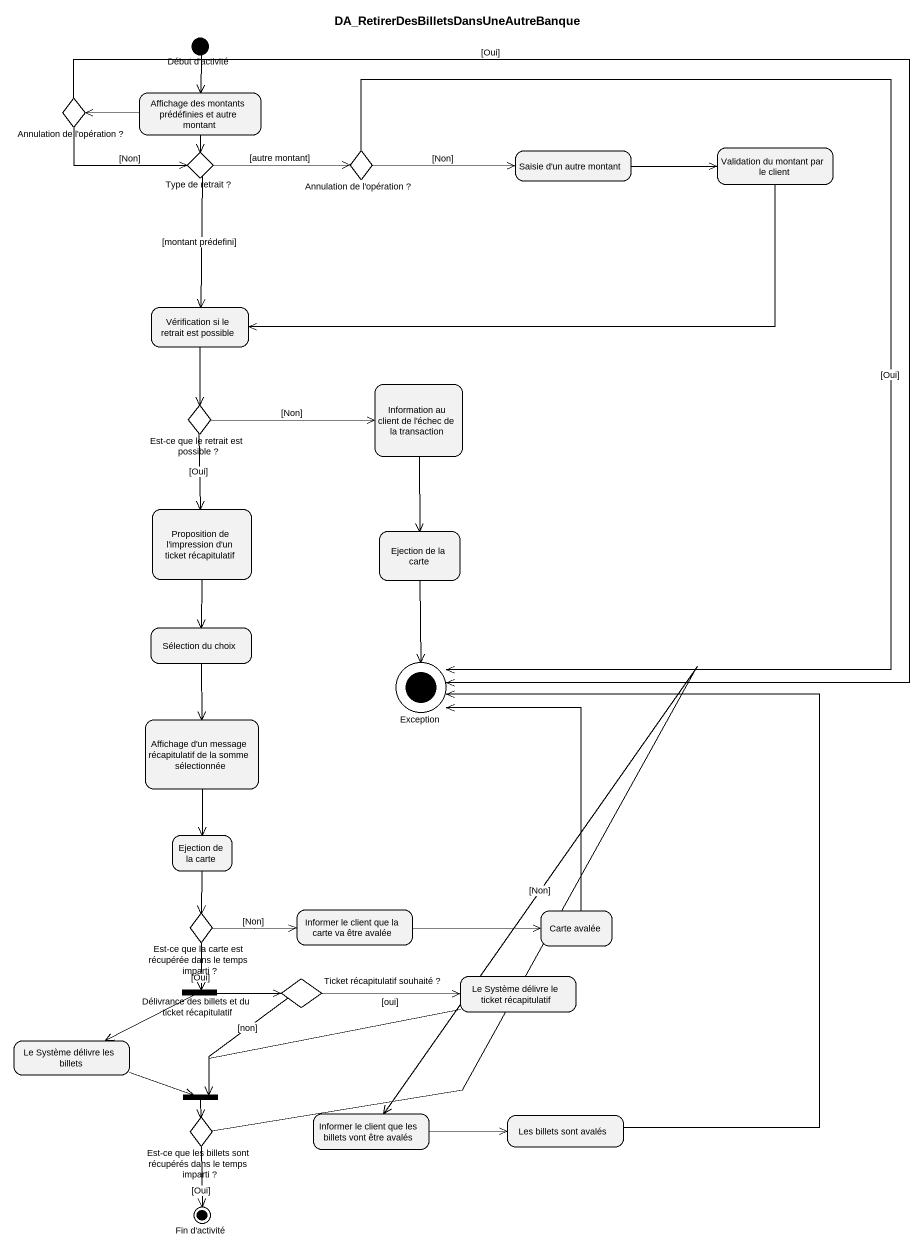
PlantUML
@startuml
title DA_RetirerDesBilletsDansUneAutreBanque
hide empty description
state "Début d'activité" as Début_d_activité <<start>>
state "Annulation de l'opération ?" as Annulation_de_l_opération <<choice>>
state "Affichage des montants prédéfinies et autre montant" as Affichage_des_montants
state "Annulation de l'opération ?" as Annulation_de_l_opération_2 <<choice>>
state "Saisie d'un autre montant" as Saisie_d_un_autre_montant
state "Validation du montant par le client" as Validation_du_montant_par
state "Type de retrait ?" as Type_de_retrait <<choice>>
state "Vérification si le retrait est possible" as Vérification_si_le_retrait
state "Est-ce que le retrait est possible ?" as Est_ce_que_le_retrait_est <<choice>>
state "Information au client de l'échec de la transaction" as Information_au_client_de_l
state "Proposition de l'impression d'un ticket récapitulatif" as Proposition_de_l_impression
state "Ejection de la carte" as Ejection_de_la_carte
state "Sélection du choix" as Sélection_du_choix
state "Exception" as Exception_ <<end>>
state "Affichage d'un message récapitulatif de la somme sélectionnée" as Affichage_d_un_message
state "Ejection de la carte" as Ejection_de_la_carte_2
state "Est-ce que la carte est récupérée dans le temps imparti ?" as Est_ce_que_la_carte_est <<choice>>
state "Informer le client que la carte va être avalée" as Informer_le_client_que_la
state "Carte avalée" as Carte_avalée
state "Délivrance des billets et du ticket récapitulatif" as Délivrance_des_billets_et <<fork>>
state "Ticket récapitulatif souhaité ?" as Ticket_récapitulatif <<choice>>
state "Le Système délivre le ticket récapitulatif" as Le_Système_délivre_le
state "Le Système délivre les billets" as Le_Système_délivre_les
state fork1 <<join>>
state "Est-ce que les billets sont récupérés dans le temps imparti ?" as Est_ce_que_les_billets_sont <<choice>>
state "Informer le client que les billets vont être avalés" as Informer_le_client_que_les
state "Les billets sont avalés" as Les_billets_sont_avalés
state "Fin d'activité" as Fin_d_activité <<end>>
Début_d_activité --> Affichage_des_montants
Annulation_de_l_opération -right-> Type_de_retrait : [Non]
Annulation_de_l_opération --> Exception_ : [Oui]
Affichage_des_montants -left-> Annulation_de_l_opération
Affichage_des_montants --> Type_de_retrait
Annulation_de_l_opération_2 -right-> Saisie_d_un_autre_montant : [Non]
Annulation_de_l_opération_2 --> Exception_ : [Oui]
Saisie_d_un_autre_montant -right-> Validation_du_montant_par
Validation_du_montant_par -left-> Vérification_si_le_retrait
Type_de_retrait -right-> Annulation_de_l_opération_2 : [autre montant]
Type_de_retrait --> Vérification_si_le_retrait : [montant prédefini]
Vérification_si_le_retrait --> Est_ce_que_le_retrait_est
Est_ce_que_le_retrait_est -right-> Information_au_client_de_l : [Non]
Est_ce_que_le_retrait_est --> Proposition_de_l_impression : [Oui]
Information_au_client_de_l --> Ejection_de_la_carte
Proposition_de_l_impression --> Sélection_du_choix
Ejection_de_la_carte --> Exception_
Sélection_du_choix --> Affichage_d_un_message
Affichage_d_un_message --> Ejection_de_la_carte_2
Ejection_de_la_carte_2 --> Est_ce_que_la_carte_est
Est_ce_que_la_carte_est -right-> Informer_le_client_que_la : [Non]
Est_ce_que_la_carte_est --> Délivrance_des_billets_et : [Oui]
Informer_le_client_que_la -right-> Carte_avalée
Carte_avalée -up-> Exception_
Délivrance_des_billets_et -right-> Ticket_récapitulatif
Délivrance_des_billets_et -left-> Le_Système_délivre_les
Ticket_récapitulatif -right-> Le_Système_délivre_le : [oui]
Ticket_récapitulatif --> fork1 : [non]
Le_Système_délivre_le -left-> fork1
Le_Système_délivre_les -right-> fork1
fork1 --> Est_ce_que_les_billets_sont
Est_ce_que_les_billets_sont -right-> Informer_le_client_que_les : [Non]
Est_ce_que_les_billets_sont --> Fin_d_activité : [Oui]
Informer_le_client_que_les -right-> Les_billets_sont_avalés
Les_billets_sont_avalés -up-> Exception_
@enduml
